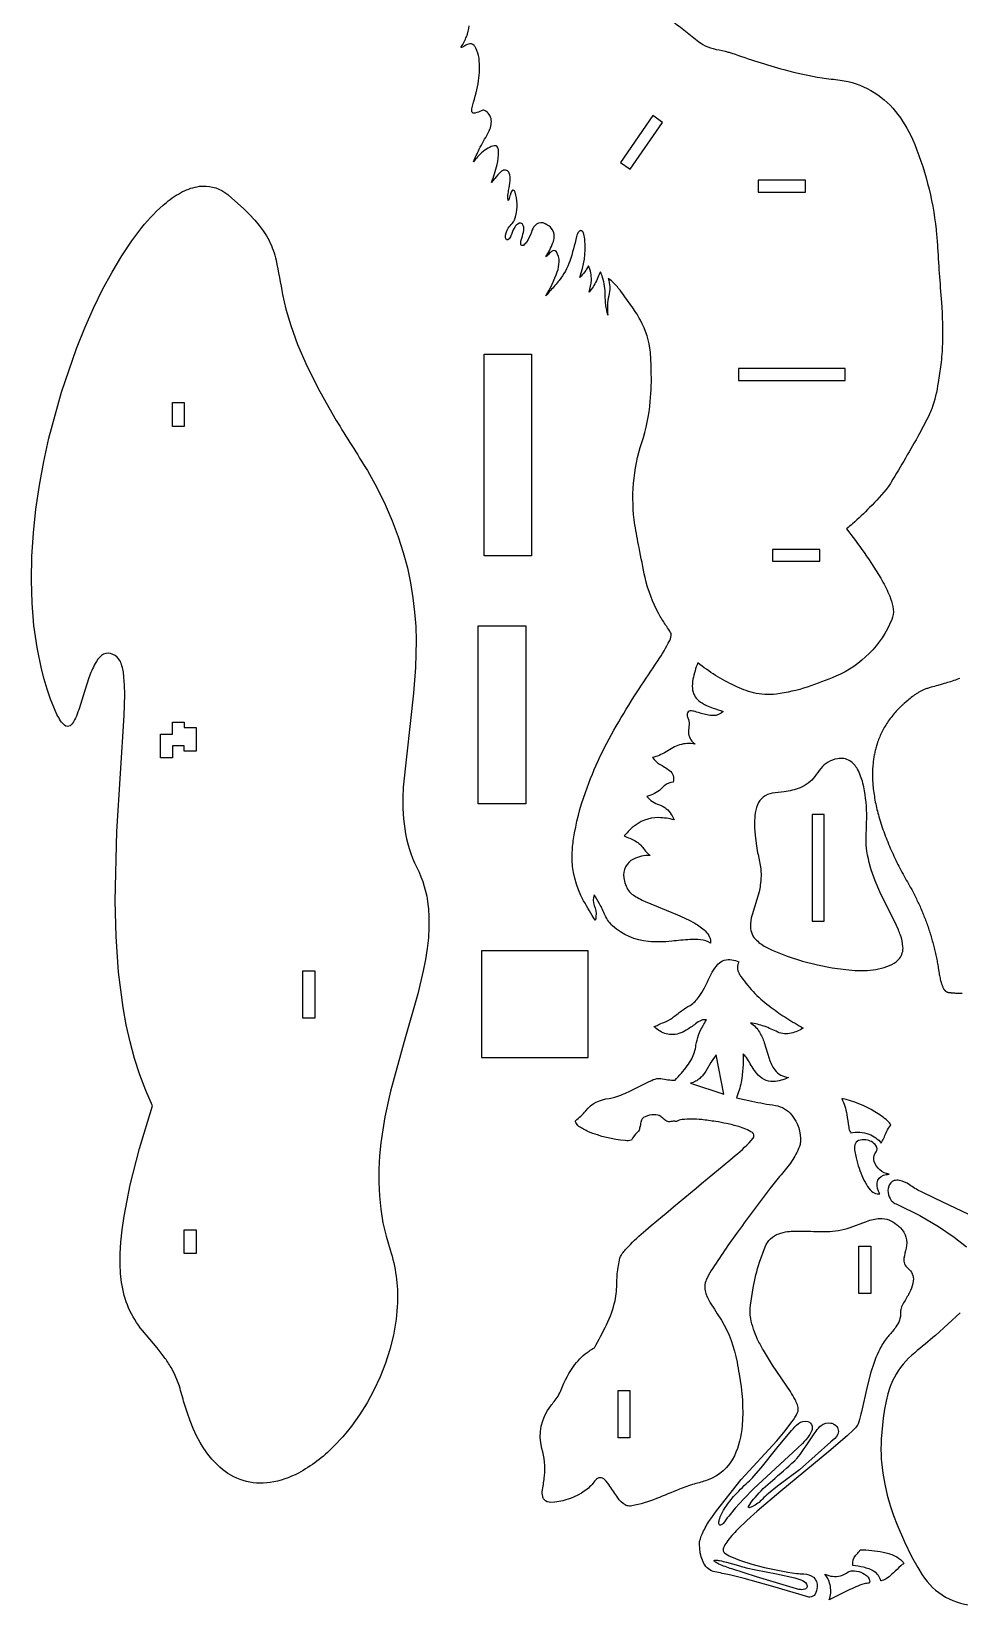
# Model space of a CAD drawing. Extents: x -632 to 711, y -391 to 866.
# Drawn here: x -632 to -163, y -391 to 406 of the extents above; entities that cross this region are included whole.
import ezdxf

# ---------------------------------------------------------------- set-up
doc = ezdxf.new("R2010")
doc.units = 0
doc.header["$MEASUREMENT"] = 0
doc.layers.get('0').update_dxf_attribs({"linetype": 'CONTINUOUS'})

msp = doc.modelspace()

# ---------------------------------------------------------------- linework, layer by layer
for points in [[(-308.95, 411.64, -0.01128), (-295.44, 401.14, 0.017062), (-292.53, 399.07, 0.072049), (-287.34, 396.97), (-285.85, 396.6, -0.01154), (-279.78, 395.26, -0.018161), (-277.81, 394.67, 0.016245), (-251.48, 386.35, 0.026713), (-232.22, 382.21, 0.00602), (-223.09, 381.05, -0.194929), (-195.1, 365.2, -0.065662), (-186.53, 351.16, -0.076089), (-174.56, 305.45, -0.010793), (-173.91, 298.03, 0.004744), (-171.84, 268.54, -0.024747), (-171.35, 247.59, -0.020341), (-172.15, 237.09, -0.006469), (-173.55, 228.02, -0.054595), (-176.71, 214.73, -0.023475), (-178.01, 211.69, -0.003522), (-182.93, 202.2, -0.006452), (-197.26, 177.52, -0.028451), (-198.78, 175.26, -0.035399), (-208.15, 164.76, -0.014833), (-216.79, 156.56, -0.01448), (-219.85, 154.03, -0.005387), (-210.94, 141.97, -0.027357), (-201.44, 127.07, -0.036168), (-197.58, 118.76, -0.047841), (-196.19, 113.33, -0.133467), (-196.98, 108.04, -0.195065), (-225.29, 79.35, -0.018121), (-239.7, 73.88, -0.046553), (-255.34, 70.36, -0.084877), (-266.94, 70.99, -0.046468), (-276.43, 74.53, -0.057491), (-295.09, 86.21, 0.040272), (-297.54, 77.9, 0.059723), (-297.84, 73.18, 0.204024), (-294.56, 66.99, 0.066166), (-290.67, 64.63, 0.023647), (-287.34, 63.28, 0.004179), (-282.27, 61.63, -0.221576), (-287.34, 59.45, -0.049112), (-290.36, 59.8, -0.022024), (-296.42, 61.5, 0.07677), (-298.92, 61.85, 0.368768), (-300.49, 60.3, 0.167601), (-300.14, 58.3, -0.142778), (-299.53, 55.06), (-299.85, 51.89, 0.226834), (-297.55, 46.02, 0.029904), (-296.45, 45.04, 0.120362), (-304.34, 44.67, 0.054248), (-307.65, 43.14, -0.037779), (-314.67, 39.32, -0.03573), (-317.93, 38.21, 0.108884), (-314.47, 34.96, -0.023328), (-309.42, 31.77, -0.304075), (-307.57, 25.85, 0.172257), (-311.77, 24.14, 0.015624), (-313.72, 22.3, -0.126166), (-320.86, 18.62, 0.159924), (-314.45, 14.28, -0.169479), (-308.48, 9.43, -0.028036), (-307.01, 6.73, 0.054025), (-315.03, 7.83, 0.187631), (-328.21, 2.77, 0.035356), (-332.33, -1.4, -0.026894), (-326.73, -3.98, -0.12622), (-322.53, -7.84, 0.023604), (-320.41, -10.23, 0.028182), (-319.2, -11.29, 0.121417), (-327.68, -13.16, 0.316562), (-332.54, -22.56, 0.113865), (-330.11, -29.06, 0.104774), (-327.77, -31.27, 0.048376), (-321.68, -34.55), (-305.33, -41.31, -0.026788), (-296.56, -45.62, -0.056321), (-291.34, -49.51, -0.091364), (-289.11, -52.63, -0.117983), (-288.59, -55.71, 0.113696), (-293.66, -53.99, 0.038488), (-299.01, -53.87, 0.010595), (-308.25, -54.7, -0.045665), (-320.02, -54.82, -0.160313), (-338.2, -46.93, -0.107795), (-341.87, -41.69, 0.018382), (-344.78, -35.7, 0.010595), (-347.58, -31.16, 0.14993), (-347.59, -36.67, -0.142811), (-346.61, -42.14, -0.043536), (-346.97, -44.18, -0.009166), (-352.84, -34.26, -0.136722), (-358.63, -10.65, -0.034985), (-357.91, -2.9, -0.047572), (-351.95, 20.64, -0.049129), (-335.09, 56.34, -0.013002), (-324.72, 73.01, -0.001707), (-315.29, 87.25, 0.028813), (-309.31, 97.4, 0.117585), (-308.54, 100.99, 0.068926), (-309.92, 103.21, -0.004271), (-313.26, 108.32, -0.014171), (-314.8, 110.95, -0.067835), (-321.73, 129.3, -0.007492), (-324.75, 144.49, -0.011616), (-326.91, 155.94, -0.116005), (-323.42, 197.68, 0.058729), (-319.11, 218.45, 0.034588), (-318.68, 234.33, 0.017223), (-319.05, 243.31, 0.101289), (-324.15, 259.63, 0.039687), (-329.01, 267.2, 0.002555), (-334.4, 274.69, 0.046825), (-338.26, 279.01, 0.03239), (-340.49, 280.76, -0.141383), (-340.09, 271.94, 0.095027), (-340.55, 262.17, -0.080435), (-341.86, 272.27, 0.080215), (-343.27, 281.22, 0.016458), (-344.25, 284.1, 0.060426), (-345.02, 282.75, -0.049165), (-348.09, 276.39, -0.038745), (-350.07, 273.76, 0.052805), (-348.94, 279.78, 0.133268), (-350.43, 287.05, -0.100181), (-354.82, 281.2, 0.112683), (-352.2, 299.94, 0.025479), (-352.69, 303.05, 0.199166), (-353.91, 304.85, 0.239362), (-354.66, 304.82, 0.162909), (-356.01, 303.27, 0.046713), (-356.47, 301.9, -0.027488), (-359.86, 289.48, -0.084717), (-365.15, 279.73, -0.01214), (-369.62, 274.58, 0.013043), (-371.89, 271.88, 0.043966), (-366.15, 284.05, 0.067499), (-365.22, 289.06, 0.147675), (-366.64, 294.23, 0.276984), (-367.84, 294.8, 0.14629), (-370.05, 293.44, -0.047142), (-372.01, 291.62, 0.054033), (-368.39, 298.73, 0.049008), (-367.68, 301.66, 0.243874), (-369.67, 306.55, 0.122491), (-373.39, 308.76, 0.284407), (-377.58, 307.36, 0.094414), (-379.29, 304.15, -0.063711), (-381.68, 299.11, -0.08538), (-383.34, 297.43, -0.528978), (-384.6, 297.85, -0.127217), (-384.49, 300.01, 0.013968), (-383.24, 304.02, 0.139277), (-383.36, 307.53, 0.379421), (-385.51, 308.6, 0.144681), (-387.68, 306.63, 0.046032), (-389.64, 302.29, -0.116081), (-390.97, 300.32, -0.458736), (-392.02, 300.48, -0.154243), (-392.31, 301.2, -0.169345), (-390.93, 306.18, -0.029638), (-388.98, 308.46, 0.105602), (-387.15, 312.51, 0.131829), (-387.43, 324.33, 0.196275), (-388.44, 325.39, 0.314844), (-388.97, 325.19, 0.099362), (-389.91, 323.13, -0.020501), (-390.72, 320.42, -0.135581), (-390.95, 320.18, -0.094612), (-391.19, 321.99, -0.032815), (-390.77, 325.21, 0.013265), (-390.06, 330.23, 0.10414), (-390.48, 333.94, 0.461234), (-393.89, 335.2, 0.069383), (-394.68, 334.64, 0.0462), (-397.77, 331.3, -0.010825), (-399.48, 329.2, 0.028618), (-396.61, 338.27, 0.061215), (-395.82, 344.91, 0.096451), (-396.19, 346.77, 0.077242), (-396.71, 347.54, 0.145762), (-397.43, 347.82, 0.125517), (-400.19, 347.18, 0.097963), (-406.6, 342.15, 0.020473), (-408.57, 339.73, -0.008383), (-405.64, 346.13, -0.008378), (-401.26, 354.03, 0.123306), (-399.51, 360.09, 0.248359), (-402.23, 365.37, 0.180514), (-403.81, 365.77, 0.104371), (-404.48, 365.48, -0.014831), (-407.66, 364.33, -0.133821), (-408.84, 364.37, -0.214295), (-409.31, 364.95, -0.096233), (-409.41, 365.77, -0.037845), (-408.93, 368.46, 0.033358), (-405.99, 380.69, 0.066497), (-405.75, 392.08, 0.080817), (-407.38, 397.29, 0.050035), (-408.26, 398.59, 0.284757), (-411.1, 399.28, 0.056058), (-412.37, 398.77, 0.006873), (-414.61, 397.47, -0.371157), (-414.76, 397.55, -0.203127), (-414.72, 397.87, 0.027111), (-412.07, 403.03, 0.082729), (-410.72, 408.57, 0.129258)], [(-154.39, -194.7), (-174.93, -184.96), (-182.28, -181.39, -0.045664), (-188.06, -177.92, 0.088584), (-193.06, -175.74, 0.119592), (-195.82, -175.86, 0.23556), (-198.53, -178.7, 0.287763), (-196.49, -186.65, 0.136483), (-194.08, -187.84), (-182.76, -193.54), (-173.25, -199.12), (-165.41, -204.43), (-159.13, -209.32)], [(-162.44, -242.67), (-168.52, -248.51), (-174.84, -254.19, -0.004482), (-185.37, -262.93, 0.104118), (-195.82, -275.62, 0.036181), (-197.87, -280.49), (-198.9, -283.76), (-199.82, -287.4), (-200.61, -291.47), (-201.29, -295.99), (-202.27, -306.59, 0.036692), (-202.14, -318.22), (-201.48, -323.92), (-200.49, -329.51), (-199.24, -334.95), (-197.75, -340.2), (-196.09, -345.23), (-194.31, -350.01), (-190.56, -358.69), (-186.92, -365.97), (-183.79, -371.57), (-181.56, -375.24, 0.253648), (-153.97, -390.84, 0.076419)]]:
    msp.add_lwpolyline(points, format="xyb")
for points in [[(-317.8, 363.1), (-334.23, 339.44), (-329.3, 336.02), (-312.88, 359.68)], [(-264.56, 330.4), (-264.56, 324.4), (-240.56, 324.4), (-240.56, 330.4)], [(-403.13, 140.32), (-403.13, 242.32), (-379.13, 242.32), (-379.13, 140.32)], [(-274.49, 235.05), (-274.49, 229.05), (-220.49, 229.05), (-220.49, 235.05)], [(-554.88, 217.83), (-554.88, 205.83), (-560.88, 205.83), (-560.88, 217.83)], [(-257.38, 143.56), (-257.38, 137.56), (-233.38, 137.56), (-233.38, 143.56)], [(-406.11, 14.86), (-406.11, 104.86), (-382.11, 104.86), (-382.11, 14.86)], [(-560.88, 38.12), (-566.88, 38.12), (-566.88, 50.12), (-560.88, 50.12), (-560.88, 56.12), (-554.88, 56.12), (-554.88, 53.5), (-548.88, 53.5), (-548.88, 41.5), (-554.88, 41.5), (-554.88, 44.12), (-560.88, 44.12)], [(-231.17, 9.45), (-237.17, 9.45), (-237.17, -44.55), (-231.17, -44.55)], [(-350.53, -59.6), (-404.53, -59.6), (-404.53, -113.6), (-350.53, -113.6)], [(-488.88, -69.65), (-488.88, -93.65), (-494.88, -93.65), (-494.88, -69.65)], [(-298.8, -126.57), (-281.99, -132.06), (-285.83, -112.24), (-286.2, -112.67), (-286.55, -113.12), (-287.21, -114.08), (-288.46, -116.12), (-290.94, -120.38), (-291.63, -121.4), (-292.38, -122.38), (-292.78, -122.85), (-293.2, -123.3), (-293.64, -123.74), (-294.11, -124.15), (-294.59, -124.55), (-295.1, -124.92), (-295.64, -125.26), (-296.21, -125.59), (-296.81, -125.88), (-297.44, -126.14), (-298.1, -126.37)], [(-548.88, -200.71), (-548.88, -212.71), (-554.88, -212.71), (-554.88, -200.71)], [(-213.55, -209.02), (-207.55, -209.02), (-207.55, -233.02), (-213.55, -233.02)], [(-329.42, -306.05), (-335.42, -306.05), (-335.42, -282.05), (-329.42, -282.05)]]:
    msp.add_lwpolyline(points, close=True)
for points in [[(-450.75, -210.88, -0.089177), (-447.05, -237.72, -0.044698), (-449.05, -254.05), (-450.81, -261.23), (-453.07, -268.29), (-455.77, -275.18), (-458.89, -281.86), (-462.38, -288.27), (-466.2, -294.39), (-470.33, -300.15), (-474.72, -305.52), (-479.34, -310.45, -0.075071), (-497.12, -323.84, -0.081965), (-511.41, -328.64, -0.225067), (-536.91, -320.85, -0.035881), (-540.88, -316.79), (-542.93, -314.23), (-544.9, -311.4), (-546.79, -308.31), (-548.6, -304.93), (-550.32, -301.27), (-551.94, -297.32), (-553.47, -293.08), (-554.9, -288.53, 0.007965), (-557.31, -279.9, 0.017613), (-558.58, -276.45), (-560, -273.29), (-561.55, -270.38, 0.027289), (-564.95, -265.17), (-568.62, -260.51), (-576.06, -251.65, -0.138286), (-586.58, -227.31), (-587.07, -222.91), (-587.31, -218.09), (-587.27, -212.79), (-586.93, -207), (-586.27, -200.66), (-585.27, -193.75), (-582.16, -178.03), (-577.44, -159.54), (-570.92, -137.99), (-574.36, -130.31), (-577.37, -122.34), (-580, -114.12), (-582.25, -105.69), (-584.17, -97.07), (-585.75, -88.29), (-588.05, -70.4), (-589.33, -52.28), (-589.78, -34.19), (-588.91, 0.9), (-585.23, 59.49), (-584.97, 70.23), (-585.07, 74.84), (-585.35, 78.89, 0.054642), (-586.62, 85.49, 0.068887), (-587.94, 88.07, 0.151918), (-592.16, 90.92, 0.242227), (-596.81, 89.84, 0.09036), (-599.94, 85.81, 0.042645), (-603.09, 78.55), (-606.15, 68.96, -0.017936), (-609.01, 60.24, -0.039817), (-610.87, 56.29, -0.104613), (-612.63, 54.34, -0.324546), (-615.43, 54.56, -0.090204), (-617.44, 56.85, -0.03308), (-619.24, 60.07), (-620.54, 62.97), (-622.45, 67.82), (-624.18, 72.81), (-625.72, 77.91), (-627.09, 83.13), (-629.31, 93.88), (-630.88, 105), (-631.81, 116.42), (-632.14, 128.09), (-631.91, 139.94), (-631.14, 151.93), (-629.87, 163.98), (-628.12, 176.03), (-625.93, 188.04), (-623.32, 199.94), (-617, 223.15), (-609.41, 245.21), (-605.2, 255.66), (-600.78, 265.64), (-596.15, 275.08), (-591.37, 283.94), (-586.45, 292.16), (-581.42, 299.66), (-576.33, 306.4, -0.051933), (-563.91, 319.16, -0.050495), (-555.7, 324.6, -0.079989), (-547.18, 327.3, -0.179391), (-534.41, 324.24, -0.030736), (-532.37, 322.71), (-524.89, 316.11), (-521.83, 313.08), (-519.17, 310.22), (-516.89, 307.48), (-514.94, 304.85), (-513.3, 302.3), (-511.92, 299.81, -0.05989), (-508.38, 289.89, -0.001284), (-505.1, 272.48), (-503.42, 265.21), (-500.99, 256.86), (-497.52, 247.26), (-492.73, 236.19), (-486.34, 223.46), (-478.07, 208.86, -0.001794), (-462.18, 183.43), (-457.38, 174.82), (-453.21, 166.37), (-449.62, 158.1), (-446.58, 149.99), (-444.05, 142.03), (-442, 134.24), (-440.38, 126.6), (-439.17, 119.12), (-438.32, 111.78), (-437.8, 104.59), (-437.57, 97.55), (-437.84, 83.88), (-438.83, 70.76), (-444.08, 23.25), (-444.28, 17.82), (-444.24, 12.5), (-443.95, 7.29), (-443.35, 2.17, 0.083188), (-437.22, -17.35, -0.08967), (-431.47, -37.08, -0.018402), (-431.1, -42.27), (-431.08, -47.57), (-431.39, -52.96), (-432, -58.44), (-432.87, -64.02), (-433.97, -69.68), (-436.74, -81.27), (-443.6, -105.37), (-450.52, -130.57), (-453.35, -143.53), (-455.4, -156.68), (-456.06, -163.33), (-456.43, -170.02), (-456.48, -176.75), (-456.17, -183.51), (-455.48, -190.31), (-454.37, -197.14), (-452.8, -204)], [(-224.46, 37.62, 0.184786), (-232.88, 32.7, 0.011262), (-235.89, 28.64, -0.136433), (-243.35, 22.97, -0.06075), (-251.46, 20.87, -0.002184), (-257.48, 20.2, 0.268235), (-264.87, 14.3, 0.072196), (-266.18, 8.83, 0.020413), (-266.36, 5.98), (-266.33, 2.71), (-266.08, -1.01), (-265.57, -5.2), (-264.81, -9.89, -0.008958), (-263.41, -17.11, -0.07392), (-263.47, -26.32, -0.02065), (-264.11, -29.67), (-267.64, -41.4, 0.078559), (-268.51, -47.36, 0.192808), (-265.4, -54.19, 0.075293), (-260.08, -57.91, 0.019184), (-257.47, -59.16), (-249.81, -62.2), (-242.09, -64.71), (-234.48, -66.69), (-227.14, -68.15), (-220.23, -69.08, 0.044516), (-207.83, -69.35, 0.088796), (-196.89, -66.47, 0.107005), (-193.05, -63.4, 0.18863), (-191.31, -57.48, 0.071915), (-192.59, -51.62, 0.017445), (-193.62, -48.96), (-195.61, -44.6), (-200.47, -34.93), (-203, -29.65), (-205.38, -24.1, -0.059156), (-209.5, -9.17), (-209.84, -6.03), (-209.97, -2.83), (-209.95, -1.22, 0.016781), (-209.64, 9.75, 0.054484), (-211.55, 25.3, 0.057389), (-214.3, 32.35, 0.122294), (-218.14, 36.57, 0.205522)], [(-306.61, -124.96, 0.0325), (-300.44, -117.83, 0.031908), (-298.09, -114.17, 0.083001), (-296.01, -107.32, -0.090768), (-292.45, -97.36, -0.010663), (-290.71, -94.52, 0.186701), (-293.36, -94.77, 0.059641), (-296.25, -96.54, -0.013769), (-300.98, -99.78, -0.147476), (-308.54, -101.97, -0.135577), (-314.82, -99.83, -0.04776), (-317.31, -97.89, 0.105848), (-315.21, -97.08, -0.078669), (-312.23, -95.76, 0.064526), (-307.94, -93.44, 0.006824), (-303.41, -89.97, -0.03046), (-298.91, -87.14, 0.090587), (-294.39, -82.71, 0.036873), (-291.72, -78.33, -0.005942), (-287.75, -70.35, -0.061372), (-284.89, -66.35, -0.249267), (-277.86, -64.04, -0.059336), (-274.36, -65.05, 0.240993), (-274.17, -71.07, 0.035307), (-273.15, -72.71, 0.083912), (-257.94, -88.25, 0.019213), (-249.99, -93.68, 0.007218), (-241.79, -98.67, -0.073513), (-247.78, -101.24, -0.160303), (-254.67, -100.66, 0.016203), (-261.43, -97.74, 0.061135), (-268.44, -96.12, -0.120618), (-263.85, -100.75, -0.05811), (-261.51, -105.92), (-259.06, -114.01, 0.08646), (-256.2, -119.81, 0.205504), (-249.2, -123.6, -0.102127), (-256.91, -125.7, -0.235379), (-265.29, -121.64, -0.029493), (-266.56, -119.91, 0.006394), (-270.52, -113.6, 0.055007), (-272.2, -111.69, -0.053193), (-273.15, -125.96, -0.053835), (-275.57, -133.88), (-267.73, -135.69, 0.011785), (-255.82, -137.8, -0.183663), (-247.54, -142.69, -0.193542), (-243.17, -156.35, -0.057412), (-243.68, -158.62, -0.065972), (-247.64, -166.1, -0.026135), (-252.99, -172.91, 0.014725), (-258.51, -179.59, -0.003015), (-274.58, -201.29, 0.017387), (-288.31, -221.4, 0.029929), (-290.79, -226.04, 0.177436), (-291.17, -232.35, 0.063398), (-288.8, -237.62, -0.002923), (-283.14, -246.53, -0.092151), (-275.24, -267.63, -0.012356), (-274.22, -273.81, -0.066533), (-272.61, -299.81, -0.087066), (-276.57, -315.08, -0.206426), (-290.36, -327.44, -0.013908), (-296.87, -329.37, 0.018062), (-304.4, -332.01, 0.001258), (-315.92, -336.71, -0.044483), (-328.51, -340.45, -0.100505), (-330.88, -340.37, -0.064276), (-331.81, -339.98, -0.100724), (-335.61, -336.3, -0.01184), (-339.53, -330.42, 0.050894), (-342.13, -327.18, 0.456846), (-346.84, -327.37, 0.015156), (-348.59, -329.59, -0.082554), (-353.98, -334, -0.119058), (-369.39, -338.69, -0.213104), (-372.8, -337.22, -0.118388), (-373.56, -335.68, -0.102458), (-373.61, -332.24, 0.011231), (-372.65, -325.3, 0.09438), (-374.01, -311.34, -0.231701), (-369.5, -289.79, -0.024524), (-367.72, -287.68, 0.076458), (-364.23, -281.71, -0.066482), (-357.24, -268.87, -0.078734), (-350.12, -262.09, -0.030037), (-347.42, -260.51, 0.010342), (-341.21, -248.76, 0.053653), (-336.96, -236.68, 0.055335), (-336.06, -227.17, -0.030321), (-335.27, -218.84, -0.022027), (-334.48, -215.08, -0.082411), (-333.68, -213.33, -0.045047), (-330.2, -209.17, -0.026866), (-321.45, -200.94, -0.001439), (-276.1, -163.21, 0.043849), (-267.07, -154.38, 0.296254), (-266.97, -152.03, 0.098715), (-267.45, -151.57, 0.076254), (-274.38, -148.53, 0.025977), (-280.58, -146.97, 0.007382), (-286, -145.93, 0.00546), (-293.25, -144.99, 0.048038), (-303.01, -144.93, 0.104733), (-305.91, -145.99, 0.135192), (-307.58, -145.82, -0.060597), (-309.76, -146.06, -0.14363), (-311.84, -145.14, 0.028602), (-313.81, -143.42, 0.182293), (-317.11, -142.47, 0.086261), (-321.73, -143.48, 0.244605), (-323.94, -146.19, 0.02538), (-324.09, -147.73, 0.018589), (-324.62, -149.86, -0.120565), (-325.15, -150.84, 0.050217), (-327.98, -154.13, 0.038811), (-328.68, -155.41, -0.083061), (-331.81, -155.62, -0.077299), (-350.36, -151.07, -0.047344), (-355.23, -148.38, -0.136154), (-356.76, -146.45, -0.075721), (-356.94, -145.56, 0.054625), (-351.8, -140.46, -0.199057), (-339.87, -134.26, 0.043805), (-337.01, -133.6, 0.039331), (-329.11, -130.39, -0.002529), (-318.42, -125.11, -0.087864), (-314.93, -124.09, -0.069279), (-313.75, -124.2, 0.070998)], [(-202.3, -156.91, 0.01801), (-199.83, -151.68, -0.051539), (-198.13, -148.61, -0.026735), (-197.39, -147.7, 0.080749), (-199.14, -145.63, 0.053021), (-205.47, -141.02, 0.077448), (-222.25, -134.32, -0.072772), (-219.7, -142.33, -0.005441), (-218.76, -148.77, 0.087259), (-217.92, -151.35), (-217.75, -151.63, -0.137519), (-208.49, -152.38, -0.15079)], [(-198.34, -172.63, -0.282001), (-205.81, -166.1, -0.12103), (-205.92, -163.2, -0.123318), (-204.88, -161.35, 0.312832), (-204.96, -158.1, 0.217991), (-210.03, -155.25, 0.11224), (-213.71, -155.56, 0.247672), (-215.58, -157.79, 0.124262), (-215.67, -161.06, 0.0196), (-215.01, -164.27), (-213.88, -168.3, 0.055723), (-209.83, -177.82, 0.064573), (-207.14, -181.22, 0.14634), (-204.4, -182.58, 0.099414), (-202.98, -182.48, -0.169235), (-204.34, -176.94, -0.294337), (-201.09, -173.12, -0.073755)], [(-192.63, -199.75, -0.26586), (-189.71, -210.03, 0.021311), (-190.84, -215.15, 0.276009), (-188.8, -220.18, -0.268486), (-186.11, -226.57, -0.082861), (-187.53, -231.48, -0.019192), (-188.74, -233.92, 0.008686), (-191.68, -238.97, 0.104561), (-192.55, -241.83), (-192.63, -244.59, -0.106819), (-193.95, -248.34, -0.034856), (-195.8, -251.09, -0.015525), (-199.3, -255.2, 0.059391), (-203.04, -261.08, 0.04266), (-207.51, -272.84), (-209.47, -280.03), (-212.35, -292.77, -0.010288), (-213.61, -297.95, -0.082526), (-214.42, -299.76, -0.029834), (-216.31, -301.91), (-219.51, -305), (-228.73, -312.95), (-253.03, -332.91), (-265.03, -343.12), (-270.31, -347.89), (-274.86, -352.29, 0.037445), (-280.48, -358.72, 0.061172), (-282.11, -361.73, 0.165611), (-282.14, -363.55, 0.158846), (-281.57, -364.21, 0.050206), (-278.46, -366.02, 0.026484), (-273.54, -368.02), (-267.67, -369.88), (-261.36, -371.53), (-249.57, -373.97), (-245.12, -374.63, 0.031496), (-241.49, -374.84, -0.162627), (-236.57, -376.55, -0.261042), (-234.68, -381.42, -0.112378), (-235.78, -385.14, -0.248674), (-238.38, -386.58, -0.036552), (-239.34, -386.48), (-257.05, -381.22), (-271.64, -377.15), (-279.05, -375.34, 0.001801), (-286.41, -373.81, -0.215188), (-291.99, -369.56, -0.103153), (-294.05, -362.57, -0.040966), (-294.16, -358.49, -0.061143), (-292.16, -353.11, -0.039172), (-288.49, -346.9), (-285.6, -342.9), (-273.08, -327.16), (-255.15, -307.53), (-250.92, -302.41), (-247.46, -297.87, 0.035774), (-244.74, -293.54, 0.059969), (-244.24, -292.05, 0.112814), (-244.7, -289.27, 0.03101), (-245.87, -286.62, 0.018847), (-248.27, -282.56), (-257.26, -269.23), (-261.92, -261.71, -0.013219), (-264.83, -256.19, -0.064033), (-268.31, -245.6, -0.074102), (-268.41, -238.93), (-267.02, -230.1, -0.040438), (-263.8, -217.12), (-260.96, -209.29, -0.225323), (-254.13, -202.7, -0.054648), (-249.66, -201.65, -0.024885), (-245.93, -201.35), (-240.64, -201.36, 0.010942), (-229.88, -201.63, 0.086071), (-218.05, -199.56), (-209.73, -196.48, -0.074679), (-202.95, -195.01, -0.184506), (-194.5, -197.99, -0.032863)], [(-237.31, -300.06, -0.16096), (-237.45, -302.25, -0.07264), (-238.85, -304.97, -0.045492), (-242.12, -308.84), (-244.67, -311.24), (-266.87, -331.82), (-271.85, -336.87), (-276.12, -341.57), (-279.46, -345.57, -0.010041), (-282.32, -349.36, -0.153618), (-283.62, -350.21, -0.206313), (-284.15, -350.05, -0.206313), (-284.39, -349.55, -0.119733), (-284.2, -347.45, -0.073306), (-281.7, -342.03, -0.041079), (-276.98, -335.76, -0.034169), (-269.7, -328.46, 0.028633), (-266.69, -325.41), (-263.1, -321.22), (-255.14, -311.28), (-247.7, -302.28, -0.032819), (-244.21, -298.76, -0.244331), (-239.36, -297.73, -0.245304)], [(-225.9, -299.28, -0.381833), (-224.28, -304.1, -0.158879), (-227.8, -307.94), (-243.69, -322.14), (-254.74, -330.39), (-259.31, -334.13, 0.038485), (-262.31, -337.02, -0.080643), (-267.46, -340.81, -0.020855), (-268.7, -341.33, -0.126077), (-269.27, -341.33, -0.20955), (-269.44, -341.1, -0.20955), (-269.39, -340.81, -0.069874), (-268.83, -339.75, -0.035749), (-266.12, -336.13, -0.047537), (-257.36, -327.61, 0.001155), (-246.06, -317.64, 0.02813), (-244.99, -316.5), (-243.34, -314.4, 0.005555), (-235.2, -302.55, -0.086032), (-232.68, -299.71, -0.202627), (-227.86, -298.52, -0.093138)], [(-216.71, -370.56, -0.220118), (-215.08, -365.38, 0.028576), (-213.3, -363.33, 0.036621), (-212.94, -362.72, -0.055541), (-201.35, -363.82, -0.046562), (-195.51, -365.66, -0.10141), (-191.72, -368.34, -0.057996), (-190.87, -369.61, 0.050463), (-192.39, -370.75, 0.011031), (-196.14, -374.38, -0.03254), (-199.1, -376.86, -0.081093), (-201.94, -378.22, -0.028526), (-202.56, -378.34, 0.20922), (-205.84, -373.67, 0.088731), (-211.31, -371.52, 0.014887)], [(-274.49, -370.68, 0.017265), (-270.56, -371.73), (-265.79, -372.77), (-255.27, -374.83), (-245.95, -376.9, -0.036079), (-242.05, -378.21, -0.231232), (-239.8, -380.85, -0.400974), (-241.02, -382.64, -0.127898), (-243.92, -382.69, -0.026877), (-245.1, -382.41), (-265.32, -376.37), (-277.95, -372.31, -0.020228), (-284.44, -369.9, -0.045493), (-286.19, -368.86, -0.017087), (-286.73, -368.36, -0.248067), (-286.75, -368.12, -0.248067), (-286.57, -367.96, -0.14553), (-286.19, -367.91, -0.060176), (-284.04, -368.14, -0.018401), (-280.6, -368.92)], [(-230.74, -374.97, 0.166913), (-222.89, -375.85, 0.119951), (-218.95, -373.76, -0.105753), (-217.01, -373.31, -0.221222), (-208.97, -376.52, -0.189197), (-208.11, -378.62, -0.096622), (-208.32, -379.57, 0.091601), (-210.98, -379.93, 0.036072), (-215.08, -381.42, 0.016142), (-219.15, -383.3, -0.003768), (-227.2, -387.35, -0.03583), (-228.66, -387.96, 0.139533), (-228.02, -381.18, 0.124938)]]:
    msp.add_lwpolyline(points, format="xyb", close=True)
msp.add_lwpolyline([(-162.46, 78.33), (-163.23, 78.02), (-164.01, 77.73), (-164.8, 77.44), (-165.59, 77.16), (-166.38, 76.9), (-167.18, 76.64), (-167.97, 76.39), (-168.77, 76.14), (-169.57, 75.9), (-170.38, 75.66), (-171.99, 75.2), (-173.59, 74.74), (-174.47, 74.5), (-175.35, 74.27), (-176.23, 74.03), (-177.11, 73.79), (-177.54, 73.67), (-177.98, 73.54), (-178.42, 73.41), (-178.85, 73.27), (-179.28, 73.13), (-179.71, 72.98), (-180.14, 72.82), (-180.56, 72.65), (-180.91, 72.5), (-181.27, 72.34), (-181.62, 72.18), (-181.96, 72.01), (-182.31, 71.83), (-182.65, 71.65), (-182.98, 71.46), (-183.32, 71.27), (-183.65, 71.07), (-183.97, 70.86), (-184.3, 70.65), (-184.62, 70.44), (-184.94, 70.22), (-185.26, 70), (-185.57, 69.77), (-185.89, 69.54), (-186.2, 69.31), (-186.51, 69.07), (-187.12, 68.59), (-187.72, 68.1), (-188.32, 67.61), (-188.92, 67.1), (-189.51, 66.6), (-190.68, 65.6), (-190.99, 65.34), (-191.29, 65.07), (-191.59, 64.8), (-191.88, 64.53), (-192.47, 63.98), (-193.05, 63.42), (-193.61, 62.85), (-194.17, 62.27), (-194.72, 61.68), (-195.26, 61.08), (-195.79, 60.47), (-196.31, 59.85), (-196.81, 59.22), (-197.31, 58.58), (-197.79, 57.94), (-198.27, 57.28), (-198.73, 56.62), (-199.18, 55.96), (-199.58, 55.33), (-199.97, 54.7), (-200.36, 54.06), (-200.73, 53.42), (-201.1, 52.77), (-201.45, 52.11), (-201.79, 51.45), (-202.12, 50.78), (-202.44, 50.1), (-202.75, 49.42), (-203.05, 48.74), (-203.34, 48.05), (-203.61, 47.35), (-203.87, 46.66), (-204.12, 45.95), (-204.36, 45.25), (-204.54, 44.68), (-204.71, 44.11), (-204.88, 43.53), (-205.04, 42.95), (-205.2, 42.37), (-205.34, 41.79), (-205.48, 41.21), (-205.61, 40.62), (-205.74, 40.04), (-205.85, 39.45), (-205.96, 38.86), (-206.06, 38.27), (-206.15, 37.68), (-206.23, 37.08), (-206.31, 36.49), (-206.38, 35.89), (-206.45, 35.11), (-206.52, 34.33), (-206.58, 33.54), (-206.63, 32.75), (-206.67, 31.97), (-206.7, 31.18), (-206.72, 30.39), (-206.73, 29.6), (-206.73, 28.81), (-206.72, 28.02), (-206.69, 27.24), (-206.66, 26.45), (-206.62, 25.66), (-206.56, 24.88), (-206.49, 24.09), (-206.42, 23.31), (-206.31, 22.36), (-206.19, 21.41), (-206.07, 20.46), (-205.93, 19.51), (-205.78, 18.57), (-205.63, 17.62), (-205.46, 16.68), (-205.28, 15.74), (-205.09, 14.8), (-204.89, 13.87), (-204.68, 12.93), (-204.46, 12), (-204.23, 11.07), (-203.99, 10.15), (-203.74, 9.22), (-203.47, 8.31), (-203.15, 7.22), (-202.82, 6.14), (-202.48, 5.07), (-202.13, 4), (-201.77, 2.93), (-201.4, 1.86), (-201.02, 0.79), (-200.64, -0.27), (-200.24, -1.32), (-199.84, -2.38), (-199.43, -3.43), (-199.01, -4.48), (-198.58, -5.52), (-198.15, -6.56), (-197.71, -7.6), (-197.25, -8.64), (-196.8, -9.67), (-196.33, -10.7), (-195.85, -11.72), (-195.37, -12.74), (-194.88, -13.76), (-194.39, -14.78), (-193.88, -15.79), (-193.37, -16.79), (-192.85, -17.8), (-192.33, -18.8), (-191.79, -19.8), (-191.26, -20.79), (-190.71, -21.78), (-190.16, -22.76), (-189.6, -23.75), (-189.03, -24.72), (-188.67, -25.36), (-188.3, -26.01), (-187.94, -26.65), (-187.58, -27.29), (-187.22, -27.94), (-186.87, -28.59), (-186.53, -29.24), (-186.18, -29.9), (-185.84, -30.55), (-185.51, -31.21), (-185.18, -31.87), (-184.85, -32.53), (-184.53, -33.19), (-184.21, -33.86), (-183.89, -34.52), (-183.58, -35.19), (-183.27, -35.86), (-182.97, -36.53), (-182.66, -37.21), (-182.37, -37.88), (-182.08, -38.56), (-181.79, -39.24), (-181.5, -39.92), (-181.22, -40.6), (-180.94, -41.28), (-180.67, -41.97), (-180.4, -42.66), (-180.14, -43.34), (-179.88, -44.03), (-179.62, -44.72), (-179.37, -45.42), (-179.12, -46.11), (-178.87, -46.81), (-178.63, -47.5), (-178.39, -48.2), (-178.16, -48.9), (-177.93, -49.6), (-177.71, -50.31), (-177.49, -51.01), (-177.27, -51.71), (-177.06, -52.42), (-176.85, -53.13), (-176.65, -53.84), (-176.45, -54.55), (-176.25, -55.26), (-176.06, -55.97), (-175.87, -56.68), (-175.69, -57.4), (-175.51, -58.11), (-175.33, -58.83), (-175.16, -59.55), (-175, -60.27), (-174.83, -60.99), (-174.68, -61.71), (-174.52, -62.43), (-174.37, -63.15), (-174.23, -63.88), (-174.08, -64.6), (-173.95, -65.33), (-173.81, -66.05), (-173.69, -66.78), (-173.56, -67.51), (-173.44, -68.24), (-173.33, -68.97), (-173.13, -70.21), (-173.03, -70.83), (-172.92, -71.46), (-172.8, -72.08), (-172.68, -72.69), (-172.55, -73.31), (-172.41, -73.92), (-172.26, -74.53), (-172.1, -75.14), (-172.01, -75.44), (-171.92, -75.74), (-171.82, -76.04), (-171.73, -76.34), (-171.62, -76.63), (-171.52, -76.93), (-171.41, -77.22), (-171.29, -77.51), (-171.17, -77.8), (-171.05, -78.09), (-170.92, -78.38), (-170.78, -78.67), (-170.72, -78.78), (-170.66, -78.9), (-170.59, -79.01), (-170.52, -79.11), (-170.45, -79.22), (-170.37, -79.32), (-170.28, -79.42), (-170.2, -79.52), (-170.11, -79.61), (-170.01, -79.7), (-169.92, -79.78), (-169.82, -79.87), (-169.72, -79.95), (-169.61, -80.02), (-169.5, -80.09), (-169.39, -80.16), (-169.28, -80.23), (-169.17, -80.29), (-169.05, -80.35), (-168.93, -80.4), (-168.81, -80.45), (-168.69, -80.49), (-168.57, -80.53), (-168.45, -80.57), (-168.32, -80.6), (-168.19, -80.63), (-168.07, -80.66), (-167.94, -80.68), (-167.81, -80.69), (-167.68, -80.7), (-167.55, -80.71), (-167.42, -80.71), (-167.14, -80.72), (-166.87, -80.73), (-166.31, -80.77), (-165.76, -80.81), (-165.21, -80.86), (-164.65, -80.91), (-164.1, -80.95), (-163.82, -80.96), (-163.55, -80.97), (-163.27, -80.98), (-162.99, -80.98), (-161.28, -80.98)])

doc.saveas('drawing.dxf')
